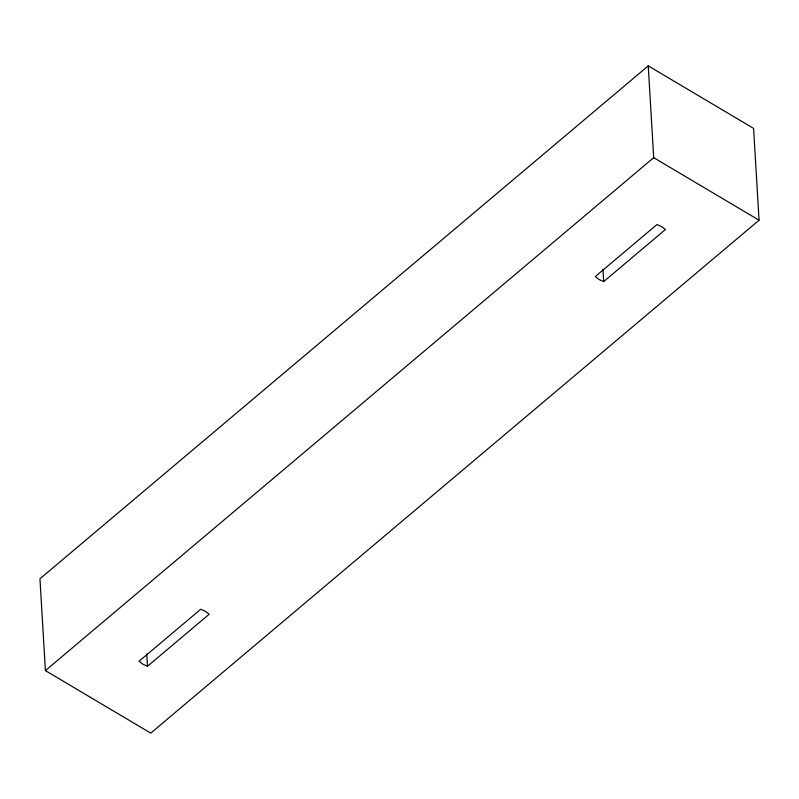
<?xml version="1.0" encoding="UTF-8"?>
<svg xmlns="http://www.w3.org/2000/svg" width="799" height="799" viewBox="0 0 799 799"><rect width="100%" height="100%" fill="white"/><g stroke="black" fill="none" stroke-linecap="round" stroke-linejoin="round"><path stroke-width="1.2" d="M648.249 65.868L39.95 578.786L45.403 670.601L150.751 733.132L759.05 220.214L753.597 128.399L648.249 65.868L653.702 157.673L45.403 670.601M147.475 666.266L209.178 614.241L205.453 611.325L200.749 609.238L139.046 661.262L142.781 664.179L147.475 666.266L146.746 653.892M603.704 281.578L665.407 229.543L661.672 226.636L656.978 224.539L595.275 276.574L599 279.48L603.704 281.578L602.965 269.203M653.702 157.673L759.05 220.214"/></g></svg>
